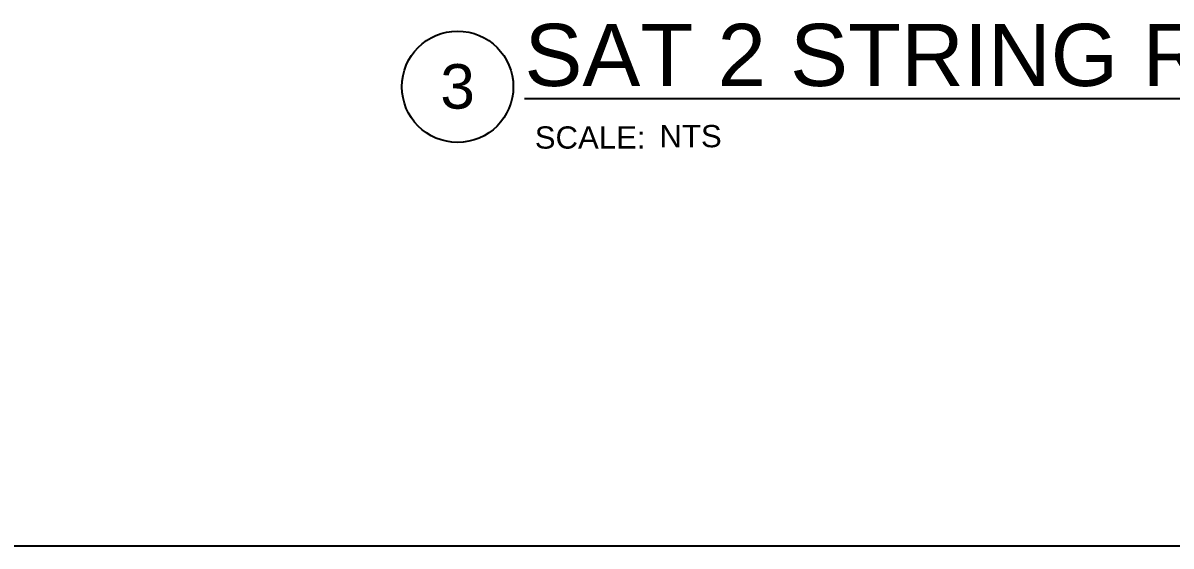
# Model space of a CAD drawing. Header units: feet. Extents: x -9903 to 12307, y -41 to 4121.
# Drawn here: x 8248 to 8913, y 669 to 972 of the extents above; entities that cross this region are included whole.
import ezdxf
from ezdxf.enums import TextEntityAlignment as Align

# ---------------------------------------------------------------- set-up
doc = ezdxf.new("R2010")
doc.units = ezdxf.units.FT
doc.header["$MEASUREMENT"] = 0
doc.layers.add('G-ANNO-TEXT', color=1, linetype='Continuous')
doc.styles.add('NEI-A', font='arial.ttf')

# ---------------------------------------------------------------- blocks, each defined once
blk = doc.blocks.new('DETAIL_TITLE')
blk.add_circle((0.5923, -0.5126), 0.25)
at = {"style": 'NEI-A'}
blk.add_attdef('DETAIL_TITLE_001', (0.9099, -0.4851), '', height=0.2, dxfattribs=at)
at = {"style": 'NEI-A', "flags": 8}
blk.add_attdef('#', text='', height=0.2, dxfattribs=at).set_placement((0.5922, -0.5109), align=Align.MIDDLE_CENTER)
at = {"style": 'NEI-A'}
for tag, p in [('SCALE:', (0.9386, -0.7379)), ('1"_=_', (1.5474, -0.7379))]:
    blk.add_attdef(tag, text='', height=0.1, dxfattribs=at).set_placement(p, align=Align.BOTTOM_LEFT)

msp = doc.modelspace()

# ---------------------------------------------------------------- linework, layer by layer
msp.add_lwpolyline([(12307.35, 669.44), (8204.9, 669.44), (8204.9, 669.44)])

# ---------------------------------------------------------------- block references
at = {"layer": 'G-ANNO-TEXT'}
ref = msp.add_blockref('DETAIL_TITLE', (8423.55, 1001.52), dxfattribs=dict(at, xscale=128.9267043143703, yscale=128.9267043143703, zscale=128.9267043143703))
ref.add_attrib('#', '3', dxfattribs={"layer": '0', "height": 25.79, "style": 'NEI-A'}).set_placement((8499.9, 935.65), align=Align.MIDDLE_CENTER)
ref.add_attrib('DETAIL_TITLE_001', '%%USAT 2 STRING RACK - XX MODULES XXXW', (8538.6, 935.86), dxfattribs={"layer": '0', "height": 36, "style": 'NEI-A'})
ref.add_attrib('SCALE:', 'SCALE:', dxfattribs={"layer": '0', "height": 12.893, "style": 'NEI-A'}).set_placement((8544.57, 912.5), align=Align.TOP_LEFT)
ref.add_attrib('1"_=_', 'NTS', dxfattribs={"layer": '0', "height": 12.893, "style": 'NEI-A'}).set_placement((8616.73, 913.29), align=Align.TOP_LEFT)

doc.saveas('drawing.dxf')
